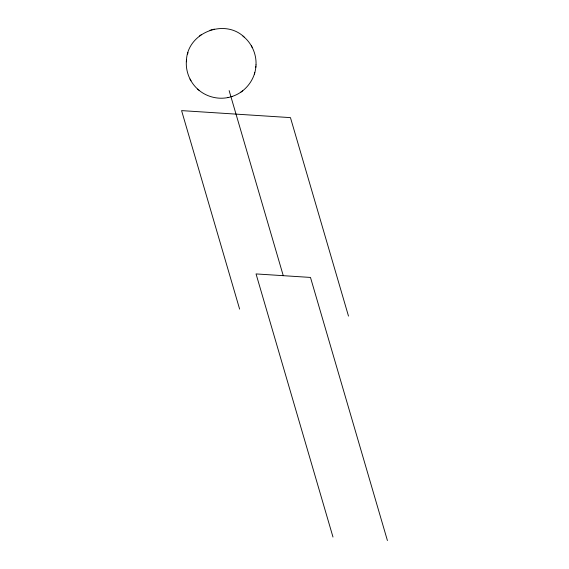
<?xml version="1.0" encoding="UTF-8"?>
<svg xmlns="http://www.w3.org/2000/svg" width="569" height="569" viewBox="0 0 569 569"><rect width="100%" height="100%" fill="white"/><g stroke="black" fill="none" stroke-linecap="round" stroke-linejoin="round"><path stroke-width="0.85" d="M186.326 61.729C185.779 72.192 190.288 82.79 198.247 89.625M256.007 64.944C256.555 54.482 252.046 43.884 244.087 37.049M186.319 61.793L186.433 60.179M256.014 64.88L255.901 66.495M186.497 59.539C188.147 32.205 225.317 18.087 244.663 37.547M230.914 96.822C244.215 93.152 254.507 80.855 255.837 67.135M186.426 60.264L186.511 59.382M255.822 67.291L255.908 66.409M187.55 54.027L187.742 53.394M187.756 53.315L187.969 52.618M254.364 74.055L254.578 73.351M254.592 73.28L254.784 72.647M199.577 35.932L200.181 35.484M200.715 35.086L201.348 34.624M240.986 92.05L241.619 91.588M242.152 91.189L242.757 90.741M209.982 30.285L210.715 30.072M211.426 29.851L212.166 29.631M231.619 96.602L232.351 96.381M197.671 89.127C206.248 97.043 218.916 100.144 230.168 97.043M213.638 29.275L214.392 29.126M227.949 97.548L228.695 97.399M242.977 36.103L243.568 36.615M198.766 90.058L199.356 90.571M251.356 45.847L251.733 46.537M251.96 46.964L252.316 47.618M190.018 79.055L190.978 80.826M348.498 316.108L290.453 117.619L181.582 110.614L239.62 309.102M387.418 540.55L310.482 277.43L256.043 273.924L332.986 537.044M229.143 90.613L283.262 275.681"/></g></svg>
